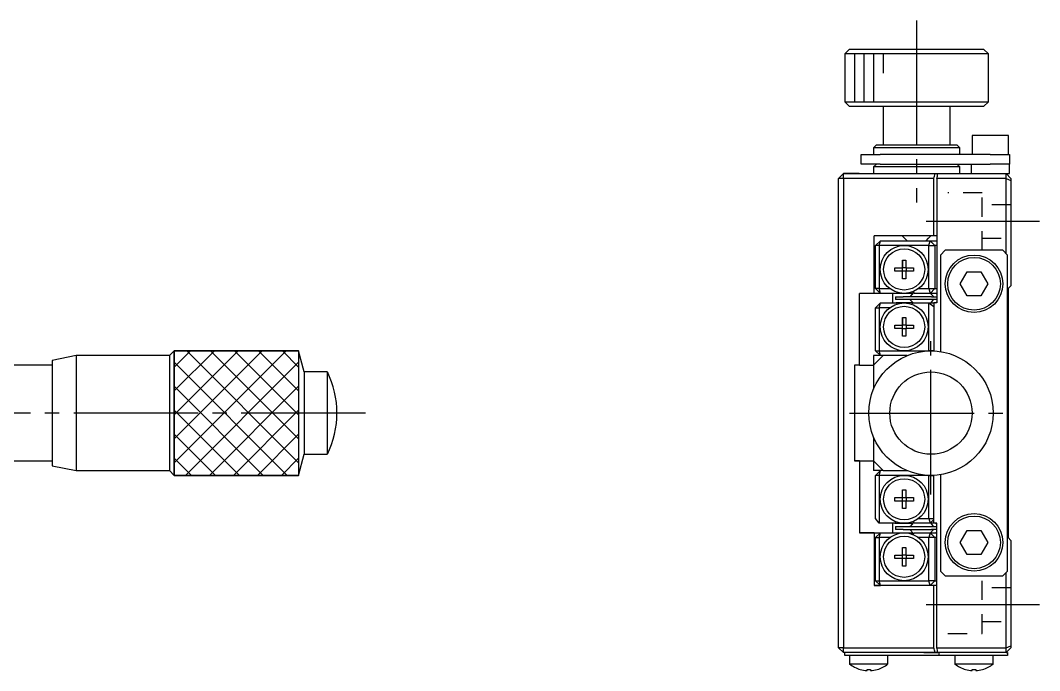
# Model space of a CAD drawing. Extents: x 1 to 244, y 65 to 282.
# Drawn here: x 137.5 to 244, y 213.9 to 281.8 of the extents above; entities that cross this region are included whole.
import ezdxf

# ---------------------------------------------------------------- set-up
doc = ezdxf.new("R2010")
doc.units = 0
doc.header["$MEASUREMENT"] = 0
doc.linetypes.add('CENTER', pattern=[17.5, 13, -1.5, 1.5, -1.5])
doc.linetypes.add('DASHED', pattern=[3.5, 2, -1.5])
doc.layers.get('0').update_dxf_attribs({"linetype": 'CONTINUOUS'})
doc.layers.add('CENTER', color=1, linetype='CENTER')

msp = doc.modelspace()

# ---------------------------------------------------------------- linework, layer by layer
at = {"color": 7, "linetype": 'Continuous'}
for p, q in [((224.1, 278.81), (223.6, 278.31)), ((231.1, 278.31), (223.6, 278.31)), ((223.6, 278.31), (223.6, 273.31)), ((224.1, 278.81), (231.1, 278.81)), ((231.1, 278.81), (238.1, 278.81)), ((238.6, 278.31), (231.1, 278.31)), ((238.6, 278.31), (238.1, 278.81)), ((238.6, 273.31), (238.6, 278.31)), ((223.6, 273.31), (231.1, 273.31)), ((223.6, 273.31), (224.1, 272.81)), ((231.1, 272.81), (224.1, 272.81)), ((227.6, 272.81), (227.6, 268.81)), ((231.1, 273.31), (238.6, 273.31)), ((238.1, 272.81), (231.1, 272.81)), ((234.6, 268.81), (234.6, 272.81)), ((238.1, 272.81), (238.6, 273.31)), ((240.7, 269.81), (236.9, 269.81)), ((236.9, 269.81), (236.9, 267.81)), ((240.7, 267.81), (240.7, 269.81)), ((226.9, 268.81), (226.6, 268.51)), ((231.1, 268.51), (226.6, 268.51)), ((226.6, 268.51), (226.6, 267.81)), ((226.9, 268.81), (231.1, 268.81)), ((231.1, 268.81), (235.3, 268.81)), ((235.6, 268.51), (231.1, 268.51)), ((235.6, 268.51), (235.3, 268.81)), ((235.6, 267.81), (235.6, 268.51)), ((225.3, 266.81), (225.3, 267.81)), ((225.3, 267.81), (227.3, 267.81)), ((238.8, 267.81), (227.3, 267.81)), ((238.8, 267.81), (240.8, 267.81)), ((240.8, 267.81), (240.8, 266.81)), ((227.3, 266.81), (225.3, 266.81)), ((226.9, 266.81), (226.6, 266.51)), ((231.1, 266.51), (226.6, 266.51)), ((226.6, 266.51), (226.6, 265.81)), ((227.3, 266.81), (238.8, 266.81)), ((235.6, 266.51), (231.1, 266.51)), ((235.6, 266.51), (235.3, 266.81)), ((235.6, 265.81), (235.6, 266.51)), ((236.8, 266.81), (236.8, 265.81)), ((240.8, 266.81), (238.8, 266.81)), ((240.8, 265.81), (240.8, 266.81)), ((222.95, 265.31), (223.45, 265.81)), ((222.95, 265.31), (223.45, 265.81)), ((223.45, 265.31), (222.95, 265.31)), ((222.95, 216.31), (222.95, 265.31)), ((223.45, 265.31), (223.45, 265.81)), ((223.45, 265.81), (233.02, 265.81)), ((225.1, 265.81), (223.45, 265.81)), ((232.89, 265.31), (223.45, 265.31)), ((223.45, 265.31), (223.45, 216.31)), ((232.89, 259.31), (232.89, 265.31)), ((233.02, 265.81), (233.33, 265.81)), ((233.2, 265.31), (233.2, 252.31)), ((240.45, 265.31), (233.2, 265.31)), ((233.33, 265.81), (240.45, 265.81)), ((240.45, 265.81), (240.8, 265.81)), ((240.45, 265.31), (240.45, 265.81)), ((240.95, 265.31), (240.45, 265.81)), ((240.45, 257.46), (240.45, 265.31)), ((240.45, 265.31), (240.95, 265.1)), ((240.95, 265.31), (240.95, 265.1)), ((240.95, 265.1), (240.95, 254.11)), ((232.89, 259.31), (226.68, 259.31)), ((226.68, 253.31), (226.68, 259.31)), ((227.33, 258.81), (226.81, 258.31)), ((227.18, 258.31), (227.33, 258.81)), ((227.33, 258.81), (232.51, 258.81)), ((229.6, 259.31), (229.85, 259.06)), ((229.85, 259.06), (230.1, 258.81)), ((230.09, 258.82), (230.09, 258.81)), ((232.1, 258.81), (232.35, 259.06)), ((232.35, 259.06), (232.6, 259.31)), ((232.39, 258.31), (232.51, 258.81)), ((233.02, 258.31), (232.51, 258.81)), ((232.51, 258.81), (233.2, 258.81)), ((233.2, 259.31), (232.89, 259.31)), ((227.18, 258.31), (226.81, 258.31)), ((226.81, 253.81), (226.81, 258.31)), ((229.8, 258.31), (227.18, 258.31)), ((227.18, 258.31), (227.18, 253.81)), ((232.39, 258.31), (229.8, 258.31)), ((232.39, 258.31), (233.02, 258.31)), ((232.39, 253.81), (232.39, 258.31)), ((233.02, 258.31), (233.02, 253.81)), ((233.2, 258.31), (233.02, 258.31)), ((234.1, 257.81), (233.6, 257.31)), ((240.1, 257.81), (234.1, 257.81)), ((240.6, 257.31), (240.1, 257.81)), ((229.62, 256.79), (229.98, 256.79)), ((229.62, 255.99), (229.62, 256.79)), ((229.62, 256.79), (229.62, 256.01)), ((229.98, 256.79), (229.98, 255.99)), ((233.6, 257.31), (233.6, 247.23)), ((240.6, 224.31), (240.6, 257.31)), ((228.83, 255.99), (229.62, 255.99)), ((228.83, 255.63), (228.83, 255.99)), ((229.62, 255.63), (228.83, 255.63)), ((229.61, 255.63), (229.61, 255.99)), ((229.62, 255.99), (229.62, 256.01)), ((229.62, 256.01), (229.98, 256.01)), ((229.62, 254.84), (229.62, 255.63)), ((229.62, 255.62), (229.62, 255.63)), ((229.62, 254.84), (229.62, 255.62)), ((229.98, 255.62), (229.62, 255.62)), ((229.98, 255.99), (230.77, 255.99)), ((229.98, 255.63), (229.98, 254.84)), ((230.77, 255.63), (229.98, 255.63)), ((230, 255.99), (230, 255.63)), ((230.77, 255.99), (230.77, 255.63)), ((229.98, 254.84), (229.62, 254.84)), ((235.66, 254.31), (236.38, 255.56)), ((236.38, 255.56), (237.82, 255.56)), ((237.82, 255.56), (238.54, 254.31)), ((227.33, 253.31), (226.81, 253.81)), ((227.18, 253.81), (226.81, 253.81)), ((227.33, 253.31), (227.18, 253.81)), ((227.18, 253.81), (228.3, 253.81)), ((230.87, 253.31), (230.67, 253.47)), ((231.3, 253.81), (232.39, 253.81)), ((232.39, 253.81), (233.02, 253.81)), ((232.39, 253.81), (232.51, 253.31)), ((232.51, 253.31), (233.02, 253.81)), ((233.02, 253.81), (233.2, 253.81)), ((236.38, 253.06), (235.66, 254.31)), ((238.54, 254.31), (237.82, 253.06)), ((240.65, 253.81), (240.95, 254.11)), ((240.65, 253.81), (240.65, 227.81)), ((226.68, 253.31), (225.12, 253.31)), ((225.12, 245.81), (225.12, 253.31)), ((227.33, 253.31), (226.68, 253.31)), ((228.98, 253.31), (227.33, 253.31)), ((228.6, 252.31), (228.6, 253.31)), ((228.9, 252.96), (229.7, 252.96)), ((228.9, 252.96), (228.9, 252.66)), ((229.7, 252.66), (228.9, 252.66)), ((229.06, 253.42), (228.98, 253.31)), ((229.8, 253.31), (228.98, 253.31)), ((232.64, 252.96), (229.7, 252.96)), ((232.64, 252.66), (229.7, 252.66)), ((230.71, 253.31), (229.8, 253.31)), ((230.39, 252.66), (230.41, 252.64)), ((230.76, 253.4), (230.4, 252.96)), ((230.41, 252.64), (230.73, 252.31)), ((230.41, 252.64), (230.73, 252.31)), ((232.51, 253.31), (230.87, 253.31)), ((233.2, 253.31), (232.51, 253.31)), ((232.88, 252.98), (232.55, 253.31)), ((232.61, 252.31), (232.88, 252.66)), ((232.64, 252.96), (233.2, 252.96)), ((233.2, 252.66), (232.64, 252.66)), ((232.9, 252.96), (232.88, 252.98)), ((233.08, 252.31), (233.2, 252.44)), ((233.2, 253.21), (233.11, 253.31)), ((237.82, 253.06), (236.38, 253.06)), ((226.81, 251.81), (227.33, 252.31)), ((226.81, 251.81), (227.18, 251.81)), ((226.81, 247.31), (226.81, 251.81)), ((227.18, 251.81), (227.33, 252.31)), ((227.18, 251.81), (227.18, 247.31)), ((228.3, 251.81), (227.18, 251.81)), ((227.33, 252.31), (228.98, 252.31)), ((229.8, 252.31), (228.98, 252.31)), ((228.98, 252.31), (229.06, 252.2)), ((230.74, 252.31), (229.8, 252.31)), ((230.74, 252.31), (230.6, 252.18)), ((230.74, 252.31), (232.38, 252.31)), ((232.39, 252.3), (232.38, 252.31)), ((232.38, 252.31), (232.89, 252.31)), ((232.39, 247.31), (232.39, 252.3)), ((232.89, 251.91), (232.39, 252.3)), ((233.2, 252.31), (232.89, 252.31)), ((232.89, 252.31), (232.89, 247.31)), ((229.62, 250.79), (229.98, 250.79)), ((229.62, 249.99), (229.62, 250.79)), ((229.62, 250.79), (229.62, 250.01)), ((229.98, 250.79), (229.98, 249.99)), ((228.83, 249.99), (229.62, 249.99)), ((228.83, 249.63), (228.83, 249.99)), ((229.62, 249.63), (228.83, 249.63)), ((229.61, 249.63), (229.61, 249.99)), ((229.62, 249.99), (229.62, 250.01)), ((229.62, 250.01), (229.98, 250.01)), ((229.62, 248.84), (229.62, 249.63)), ((229.62, 249.62), (229.62, 249.63)), ((229.62, 248.84), (229.62, 249.62)), ((229.98, 249.62), (229.62, 249.62)), ((229.98, 249.99), (230.77, 249.99)), ((229.98, 249.63), (229.98, 248.84)), ((230.77, 249.63), (229.98, 249.63)), ((230, 249.99), (230, 249.63)), ((230.77, 249.99), (230.77, 249.63)), ((229.98, 248.84), (229.62, 248.84)), ((153.53, 247.31), (153.03, 246.81)), ((153.53, 247.31), (153.53, 234.31)), ((166.53, 247.31), (153.53, 247.31)), ((153.53, 247.31), (166.53, 247.31)), ((153.53, 234.31), (153.53, 247.31)), ((166.53, 247.31), (166.53, 234.31)), ((167.12, 245.11), (166.53, 247.31)), ((166.53, 247.31), (166.53, 234.31)), ((226.81, 247.31), (227.18, 247.31)), ((226.81, 247.31), (227.33, 246.81)), ((227.33, 246.81), (227.18, 247.31)), ((227.18, 247.31), (229.8, 247.31)), ((229.8, 247.31), (232.39, 247.31)), ((232.6, 247.31), (232.39, 247.31)), ((232.39, 247.31), (232.39, 247.31)), ((232.89, 247.31), (232.6, 247.31)), ((143.28, 246.81), (140.78, 246.31)), ((140.78, 246.31), (140.78, 235.31)), ((143.28, 246.81), (143.28, 234.81)), ((153.03, 246.81), (143.28, 246.81)), ((153.03, 246.81), (153.03, 234.81)), ((227.6, 246.81), (226.6, 245.81)), ((227.6, 246.81), (226.6, 246.81)), ((226.6, 246.81), (226.6, 245.81)), ((230.1, 246.81), (227.6, 246.81)), ((140.78, 245.81), (135.03, 245.81)), ((167.12, 245.11), (167.12, 236.51)), ((169.53, 245.11), (167.12, 245.11)), ((169.53, 245.11), (169.53, 236.51)), ((225.12, 245.81), (224.6, 245.81)), ((224.6, 245.81), (224.6, 235.81)), ((225.12, 245.81), (226.6, 245.81)), ((226.6, 245.81), (226.6, 243.31)), ((226.6, 238.31), (226.6, 235.81)), ((166.53, 234.31), (167.12, 236.51)), ((167.12, 236.51), (169.53, 236.51)), ((135.03, 235.81), (140.78, 235.81)), ((225.12, 235.81), (224.6, 235.81)), ((224.6, 235.81), (226.6, 235.81)), ((224.6, 235.81), (225.12, 235.81)), ((225.12, 235.81), (225.12, 228.31)), ((225.12, 235.81), (226.6, 235.81)), ((225.12, 235.81), (226.6, 235.81)), ((226.6, 235.81), (227.6, 234.81)), ((226.6, 235.81), (226.6, 234.81)), ((140.78, 235.31), (143.28, 234.81)), ((143.28, 234.81), (153.03, 234.81)), ((153.03, 234.81), (153.53, 234.31)), ((153.53, 234.31), (166.53, 234.31)), ((166.53, 234.31), (153.53, 234.31)), ((227.6, 234.81), (226.6, 234.81)), ((227.33, 234.81), (226.81, 234.31)), ((227.18, 234.31), (226.81, 234.31)), ((226.81, 229.81), (226.81, 234.31)), ((227.18, 234.31), (227.33, 234.81)), ((229.8, 234.31), (227.18, 234.31)), ((227.18, 234.31), (227.18, 229.33)), ((227.6, 234.81), (230.1, 234.81)), ((232.39, 234.31), (229.8, 234.31)), ((232.39, 234.31), (232.39, 234.32)), ((232.39, 229.81), (232.39, 234.31)), ((232.39, 234.31), (232.6, 234.31)), ((232.6, 234.31), (232.89, 234.31)), ((232.89, 229.31), (232.89, 234.32)), ((233.6, 234.39), (233.6, 224.31)), ((229.62, 232.79), (229.98, 232.79)), ((229.62, 231.99), (229.62, 232.79)), ((229.98, 232.79), (229.98, 231.99)), ((228.83, 231.99), (229.62, 231.99)), ((228.83, 231.63), (228.83, 231.99)), ((229.62, 231.63), (228.83, 231.63)), ((229.61, 231.63), (229.61, 231.99)), ((229.62, 232.01), (229.98, 232.01)), ((229.62, 230.84), (229.62, 231.63)), ((229.98, 231.62), (229.62, 231.62)), ((229.98, 231.99), (230.77, 231.99)), ((229.98, 231.63), (229.98, 230.84)), ((230.77, 231.63), (229.98, 231.63)), ((230, 231.99), (230, 231.63)), ((230.77, 231.99), (230.77, 231.63)), ((229.98, 230.84), (229.62, 230.84)), ((227.18, 229.33), (226.81, 229.81)), ((227.18, 229.33), (227.2, 229.31)), ((228.84, 229.31), (227.2, 229.31)), ((228.6, 228.31), (228.6, 229.31)), ((228.84, 229.31), (228.98, 229.45)), ((228.84, 229.31), (229.8, 229.31)), ((228.9, 228.96), (229.7, 228.96)), ((228.9, 228.96), (228.9, 228.66)), ((229.7, 228.96), (232.64, 228.96)), ((229.8, 229.31), (230.74, 229.31)), ((230.41, 228.98), (230.39, 228.96)), ((230.79, 229.37), (230.41, 228.98)), ((230.73, 229.31), (230.41, 228.98)), ((230.87, 229.31), (230.67, 229.47)), ((232.51, 229.31), (230.87, 229.31)), ((231.3, 229.81), (232.39, 229.81)), ((232.39, 229.81), (232.51, 229.31)), ((232.39, 229.81), (232.89, 229.81)), ((232.51, 229.31), (232.89, 229.69)), ((232.89, 229.31), (232.51, 229.31)), ((232.88, 228.96), (232.61, 229.31)), ((232.64, 228.96), (233.2, 228.96)), ((233.2, 229.31), (232.89, 229.31)), ((233.2, 229.19), (233.08, 229.31)), ((233.2, 216.31), (233.2, 229.31)), ((226.68, 228.31), (225.12, 228.31)), ((225.12, 228.31), (226.68, 228.31)), ((225.12, 228.31), (227.33, 228.31)), ((226.68, 228.31), (226.68, 222.81)), ((226.68, 228.31), (227.33, 228.31)), ((226.68, 228.31), (227.33, 228.31)), ((226.81, 227.81), (227.33, 228.31)), ((227.18, 227.81), (227.33, 228.31)), ((227.33, 228.31), (228.98, 228.31)), ((229.7, 228.66), (228.9, 228.66)), ((228.98, 228.31), (229.8, 228.31)), ((228.98, 228.31), (229.06, 228.2)), ((229.7, 228.66), (232.64, 228.66)), ((229.8, 228.31), (230.71, 228.31)), ((230.4, 228.66), (230.76, 228.23)), ((230.67, 228.16), (230.87, 228.31)), ((230.87, 228.31), (232.51, 228.31)), ((232.51, 228.31), (232.39, 227.81)), ((233.02, 227.81), (232.51, 228.31)), ((232.51, 228.31), (233.2, 228.31)), ((232.55, 228.31), (232.88, 228.64)), ((233.2, 228.66), (232.64, 228.66)), ((232.88, 228.64), (232.9, 228.66)), ((233.11, 228.31), (233.2, 228.41)), ((235.66, 227.31), (236.38, 228.56)), ((236.38, 228.56), (237.82, 228.56)), ((237.82, 228.56), (238.54, 227.31)), ((226.81, 227.81), (227.18, 227.81)), ((226.81, 223.31), (226.81, 227.81)), ((227.18, 227.81), (227.18, 223.31)), ((228.3, 227.81), (227.18, 227.81)), ((232.39, 227.81), (231.3, 227.81)), ((232.39, 223.31), (232.39, 227.81)), ((233.02, 227.81), (232.39, 227.81)), ((233.02, 227.81), (233.02, 223.31)), ((233.2, 227.81), (233.02, 227.81)), ((236.38, 226.06), (235.66, 227.31)), ((238.54, 227.31), (237.82, 226.06)), ((240.95, 227.51), (240.65, 227.81)), ((240.95, 227.51), (240.95, 216.52)), ((228.83, 225.99), (229.62, 225.99)), ((228.83, 225.63), (228.83, 225.99)), ((229.61, 225.63), (229.61, 225.99)), ((229.62, 226.79), (229.98, 226.79)), ((229.62, 225.99), (229.62, 226.79)), ((229.62, 226.01), (229.98, 226.01)), ((229.98, 226.79), (229.98, 225.99)), ((229.98, 225.99), (230.77, 225.99)), ((230, 225.99), (230, 225.63)), ((230.77, 225.99), (230.77, 225.63)), ((237.82, 226.06), (236.38, 226.06)), ((229.62, 225.63), (228.83, 225.63)), ((229.62, 224.84), (229.62, 225.63)), ((229.98, 225.62), (229.62, 225.62)), ((229.98, 224.84), (229.62, 224.84)), ((229.98, 225.63), (229.98, 224.84)), ((230.77, 225.63), (229.98, 225.63)), ((233.6, 224.31), (234.1, 223.81)), ((234.1, 223.81), (240.1, 223.81)), ((240.1, 223.81), (240.6, 224.31)), ((240.45, 216.31), (240.45, 224.16)), ((232.89, 222.81), (226.68, 222.81)), ((226.68, 222.81), (227.33, 222.81)), ((226.68, 222.81), (227.33, 222.81)), ((226.81, 223.31), (227.18, 223.31)), ((226.81, 223.31), (227.33, 222.81)), ((227.33, 222.81), (227.18, 223.31)), ((227.18, 223.31), (229.8, 223.31)), ((229.8, 223.31), (232.39, 223.31)), ((232.51, 222.81), (232.39, 223.31)), ((233.02, 223.31), (232.39, 223.31)), ((232.51, 222.81), (233.02, 223.31)), ((232.89, 216.31), (232.89, 222.81)), ((233.2, 222.81), (232.89, 222.81)), ((233.02, 223.31), (233.2, 223.31)), ((223.45, 216.31), (222.95, 216.31)), ((223.45, 215.81), (222.95, 216.31)), ((223.45, 216.31), (232.89, 216.31)), ((223.45, 215.81), (223.45, 216.31)), ((233.2, 216.31), (240.45, 216.31)), ((240.45, 216.31), (240.95, 216.52)), ((240.45, 215.81), (240.45, 216.31)), ((240.45, 215.81), (240.95, 216.31)), ((240.95, 216.52), (240.95, 216.31)), ((225.1, 215.81), (223.45, 215.81)), ((223.6, 215.51), (223.6, 215.81)), ((225.1, 215.51), (223.6, 215.51)), ((224.1, 215.51), (224.1, 214.61)), ((231.85, 215.81), (225.1, 215.81)), ((231.85, 215.81), (225.1, 215.81)), ((231.85, 215.51), (225.1, 215.51)), ((228.1, 214.61), (228.1, 215.51)), ((231.85, 215.81), (233.02, 215.81)), ((233.02, 215.81), (231.85, 215.81)), ((233.04, 215.51), (231.85, 215.51)), ((233.02, 215.81), (233.31, 215.81)), ((233.31, 215.81), (233.02, 215.81)), ((233.31, 215.51), (233.04, 215.51)), ((233.43, 215.51), (233.31, 215.51)), ((234.93, 215.81), (233.33, 215.81)), ((233.43, 215.81), (233.43, 215.51)), ((234.93, 215.51), (233.43, 215.51)), ((239.1, 215.81), (234.93, 215.81)), ((239.1, 215.81), (234.93, 215.81)), ((239.1, 215.51), (234.93, 215.51)), ((235.1, 215.51), (235.1, 214.61)), ((240.45, 215.81), (239.1, 215.81)), ((240.6, 215.51), (239.1, 215.51)), ((239.1, 214.61), (239.1, 215.51)), ((240.45, 215.81), (240.6, 215.81)), ((240.6, 215.81), (240.6, 215.51)), ((226.1, 214.61), (224.1, 214.61)), ((228.1, 214.61), (226.1, 214.61)), ((237.1, 214.61), (235.1, 214.61)), ((239.1, 214.61), (237.1, 214.61)), ((225.21, 214.04), (225.21, 214.04)), ((225.92, 214.04), (226.28, 214.04)), ((225.92, 213.92), (225.92, 214.04)), ((226.28, 214.04), (226.28, 213.92)), ((226.99, 214.04), (226.99, 214.04)), ((236.21, 214.04), (236.21, 214.04)), ((236.92, 214.04), (237.28, 214.04)), ((236.92, 213.92), (236.92, 214.04)), ((237.28, 214.04), (237.28, 213.92)), ((237.99, 214.04), (237.99, 214.04))]:
    msp.add_line(p, q, dxfattribs=at)
at = {"color": 3, "linetype": 'Continuous'}
for p, q in [((224.6, 278.31), (224.6, 273.31)), ((225.6, 278.31), (225.6, 273.31)), ((226.6, 278.31), (226.6, 273.31)), ((227.6, 278.31), (227.6, 276.31)), ((153.53, 245.62), (155.23, 247.31)), ((153.53, 243.12), (157.73, 247.31)), ((153.53, 240.62), (160.23, 247.31)), ((153.53, 238.12), (162.73, 247.31)), ((153.53, 235.62), (165.23, 247.31)), ((154.84, 247.31), (166.53, 235.62)), ((157.34, 247.31), (166.53, 238.12)), ((159.84, 247.31), (166.53, 240.62)), ((162.34, 247.31), (166.53, 243.12)), ((164.84, 247.31), (166.53, 245.62)), ((153.53, 246.12), (165.34, 234.31)), ((154.73, 234.31), (166.53, 246.12)), ((153.53, 243.62), (162.84, 234.31)), ((157.23, 234.31), (166.53, 243.62)), ((153.53, 241.12), (160.34, 234.31)), ((159.73, 234.31), (166.53, 241.12)), ((153.53, 238.62), (157.84, 234.31)), ((162.23, 234.31), (166.53, 238.62)), ((153.53, 236.12), (155.34, 234.31)), ((164.73, 234.31), (166.53, 236.12))]:
    msp.add_line(p, q, dxfattribs=at)
at = {"color": 3, "linetype": 'DASHED'}
for p, q in [((237.95, 263.81), (234.37, 263.81)), ((237.95, 257.81), (237.95, 263.81)), ((240.95, 262.56), (237.95, 262.56)), ((237.95, 259.06), (240.95, 259.06)), ((237.95, 217.81), (237.95, 223.81)), ((240.95, 222.56), (237.95, 222.56)), ((237.95, 219.06), (240.95, 219.06)), ((234.37, 217.81), (237.95, 217.81))]:
    msp.add_line(p, q, dxfattribs=at)
at = {"color": 7, "linetype": 'Continuous'}
for centre, radius in [((229.8, 255.81), 2.5), ((229.8, 255.81), 2.15), ((237.1, 254.31), 3), ((237.1, 254.31), 2.75), ((229.8, 249.81), 2.5), ((229.8, 249.81), 2.15), ((232.6, 240.81), 6.5), ((232.6, 240.81), 4.3), ((229.8, 231.81), 2.5), ((229.8, 231.81), 2.15), ((237.1, 227.31), 3), ((237.1, 227.31), 2.75), ((229.8, 225.81), 2.5), ((229.8, 225.81), 2.15)]:
    msp.add_circle(centre, radius, dxfattribs=at)
for centre, radius, start, end in [((137.1, 290.31), 99, 345.373, 345.6719), ((137.1, 290.31), 99.3, 345.4182, 345.7161), ((160.79, 240.81), 9.75, 333.8162, 26.1838), ((137.1, 191.31), 99, 14.3281, 14.627), ((137.1, 191.31), 99.3, 14.2839, 14.5818), ((226.1, 217.11), 3.2, 231.3178, 253.8775), ((226.1, 217.11), 3.2, 286.1225, 308.6822), ((237.1, 217.11), 3.2, 231.3178, 253.8775), ((237.1, 217.11), 3.2, 286.1225, 308.6822), ((226.1, 217.11), 3.19, 253.8933, 266.7703), ((226.1, 217.11), 3.19, 273.2297, 286.1067), ((237.1, 217.11), 3.19, 253.8933, 266.7703), ((237.1, 217.11), 3.19, 273.2297, 286.1067)]:
    msp.add_arc(centre, radius, start, end, dxfattribs=at)
at = {"layer": 'CENTER', "color": 1, "linetype": 'CENTER'}
for p, q in [((231.1, 281.81), (231.1, 262.81)), ((243.95, 260.81), (232.1, 260.81)), ((232.6, 232.31), (232.6, 249.31)), ((173.53, 240.81), (132.03, 240.81)), ((224.1, 240.81), (241.1, 240.81)), ((232.1, 220.81), (243.95, 220.81))]:
    msp.add_line(p, q, dxfattribs=at)

doc.saveas('drawing.dxf')
